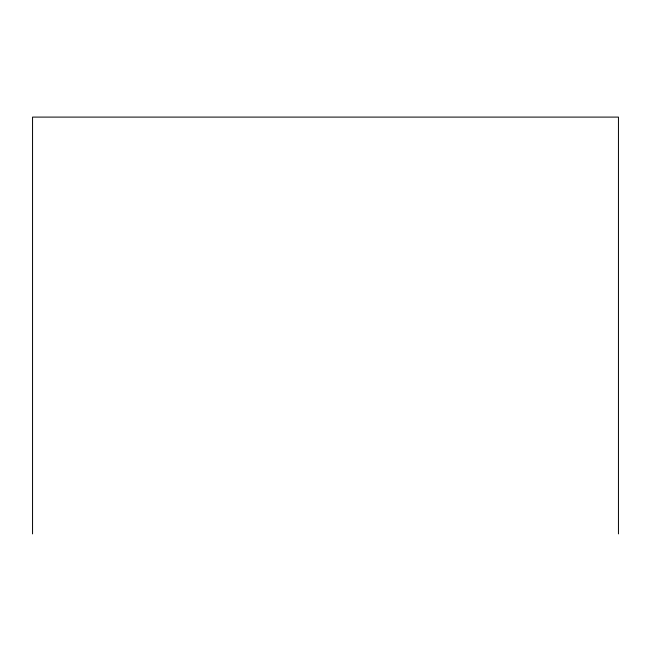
<?xml version="1.0" encoding="UTF-8"?>
<svg xmlns="http://www.w3.org/2000/svg" width="651" height="651" viewBox="0 0 651 651"><rect width="100%" height="100%" fill="white"/><g stroke="black" fill="none" stroke-linecap="round" stroke-linejoin="round"><path stroke-width="0.98" d="M618.45 533.901L618.45 117.099L32.55 117.099L32.55 533.901"/></g></svg>
